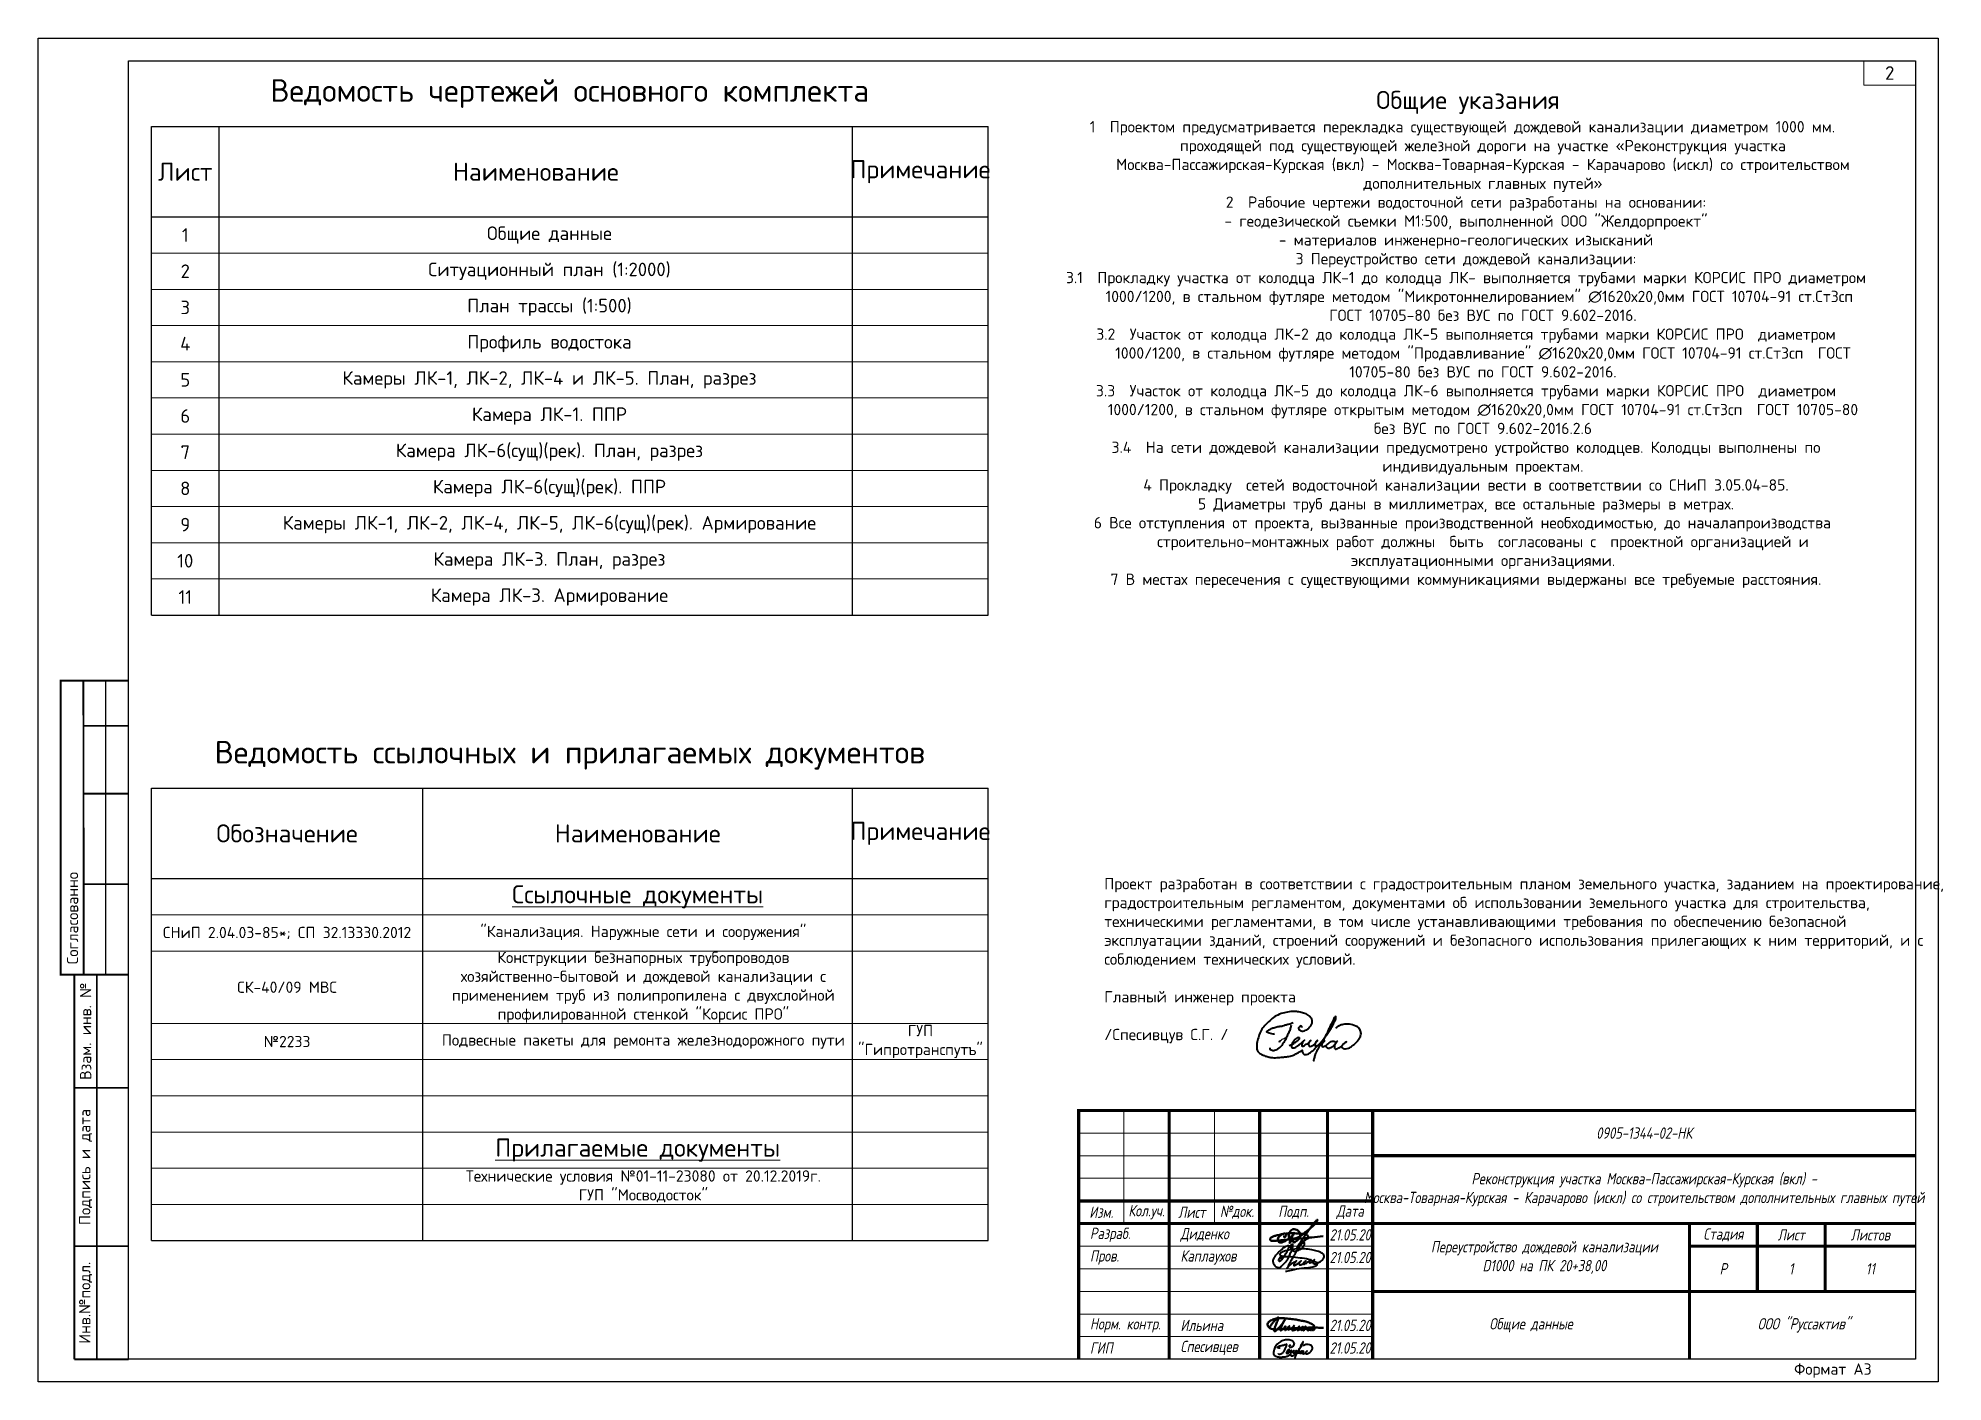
# Model space of a CAD drawing. Header units: millimetres. Extents: x -267 to 154, y 955 to 1252.
import ezdxf

# ---------------------------------------------------------------- set-up
doc = ezdxf.new("R2010")
doc.units = ezdxf.units.MM
doc.header["$LTSCALE"] = 0.5
doc.layers.add('_0', color=7, linetype='Continuous')
doc.layers.add('рамка', color=7, linetype='Continuous', lineweight=0)
doc.styles.add('GOST 3.5', font='isocpeui.ttf', dxfattribs={"width": 0.8, "height": 3.5})
doc.styles.get("Standard").update_dxf_attribs({"font": 'isocpeur.ttf'})

# ---------------------------------------------------------------- blocks, each defined once
blk = doc.blocks.new('A$C280d2ebe')
for p, q in [((-410, 90), (-410, 155)), ((-405, 90), (-405, 155))]:
    blk.add_line(p, q)
at = {"ltscale": 100}
blk.add_lwpolyline([(0, 297), (0, 0), (-420, 0), (-420, 297)], close=True, dxfattribs=at)
at = {"lineweight": 30}
blk.add_lwpolyline([(-5, 292), (-5, 5), (-400, 5), (-400, 292)], close=True, dxfattribs=at)
at = {"layer": '_0', "color": 0, "const_width": 0.4}
for points in [[(-400, 90), (-415, 90), (-415, 155), (-400, 155)], [(-409.89, 90), (-410, 155)], [(-410, 145), (-400, 145)], [(-410, 130), (-400, 130)], [(-410, 110), (-400, 110)], [(-412, 5), (-412, 90)], [(-412, 90), (-400, 90)], [(-407, 5), (-407, 90)], [(-400, 65), (-412, 65)], [(-400, 30), (-412, 30)], [(-400, 5), (-412, 5)]]:
    blk.add_lwpolyline(points, dxfattribs=at)
at = {"layer": 'рамка'}
blk.add_lwpolyline([(-16.47, 286.57), (-5, 286.57), (-5, 292), (-16.47, 292)], close=True, dxfattribs=at)
at = {"layer": 'рамка', "color": 0, "lineweight": 0, "ltscale": 10, "char_height": 2.5, "attachment_point": 5, "rotation": 90, "style": 'GOST 3.5'}
for s, insert, width in [('{\\fISOCPEUR|b0|i0|c204|p34;\\W1;\\C256;Согласованно}', (-412.39, 102.5), 25), ('{\\fISOCPEUR|b0|i0|c204|p34;\\W1;\\C256;Взам. инв. №}', (-409.5, 77.5), 25), ('{\\fISOCPEUR|b0|i0|c204|p34;\\W1;\\C256;Подпись и дата}', (-409.5, 47.5), 35), ('{\\fISOCPEUR|b0|i0|c204|p34;\\W1;\\C256;Инв.№подл.}', (-409.5, 17.5), 25)]:
    blk.add_mtext(s, dxfattribs=dict(at, insert=insert, width=width))
at = {"layer": 'рамка', "color": 0, "lineweight": 0, "ltscale": 10, "insert": (-23.3, 2.5), "char_height": 2.5, "width": 36.6068, "attachment_point": 5, "style": 'GOST 3.5'}
blk.add_mtext('{\\fISOCPEUR|b0|i0|c204|p34;\\W1;\\C256;Формат А3}', dxfattribs=at)
blk = doc.blocks.new('A$C1d0115c7')
at = {"color": 5, "lineweight": 40, "ltscale": 0.5, "true_color": 0x0000ff}
for points in [[(59.9, 44.1), (60.2, 44.7), (59.8, 45.3), (58.9, 46), (57.8, 45.4), (56, 43.9), (55.5, 43.2), (55.5, 42.5), (56.1, 41.3), (57.5, 40.3), (58.9, 39.4), (61.5, 39.1), (65, 40.4), (68.6, 42.7), (71.7, 46.1), (73.6, 49.7), (73.5, 53.4), (70.7, 58.4), (65.5, 61.9), (59.1, 63.9), (52.7, 65), (43, 64.7), (34.7, 63), (26.1, 59.4), (19.1, 54.5), (12.3, 48), (6.9, 41.6), (3.4, 34.3), (1.2, 26.6), (0.3, 22.9), (0.1, 20.6), (0.1, 16.7), (0.6, 13.7), (2.4, 11), (6.3, 8.3), (11.4, 6.1), (16.4, 4.7), (20.9, 4), (29.2, 4.1), (35.6, 4.8), (40.9, 5.3), (47.6, 6.8), (51.9, 8.8), (55.5, 10.7), (58.4, 12.4), (59.9, 13.4), (60.4, 13.8), (60.4, 13.1), (60.6, 11.3), (62.1, 8.8), (64.2, 7.9), (67.9, 8.7), (71.4, 10.8), (75.3, 14), (78.9, 17.8), (86.5, 25.7), (94.5, 36.6), (98.1, 41.8), (101.2, 47.5), (103.6, 52.9), (104.8, 55.6), (104.8, 57), (104.8, 58.4), (103.4, 57.1), (100.9, 52.7), (97.1, 45), (93, 35.6), (86.4, 24.5), (80.6, 14.3), (77.7, 8), (76.2, 3.4), (75.4, 0.3), (75.4, 0), (75.8, 0.1), (76.5, 0.6)], [(23.5, 35.4), (21.7, 35.1), (18.2, 35.9), (15.3, 36.9), (13.8, 37.6), (13.1, 38), (13.7, 38.7), (15.4, 40.1), (19.2, 42.4), (23.9, 44), (29.8, 45.4), (34.3, 46.1), (38, 47.3), (42.4, 48.4), (48.5, 50.6)], [(45.7, 46.9), (44.6, 42.7), (42.9, 37.9), (40.5, 32.8), (38.1, 27.5), (35.2, 23.1), (33.4, 20.2), (30.3, 17.1), (26.7, 14.5), (23.7, 13.3), (21.5, 13.2), (19.3, 13.9), (18, 15.1), (17.8, 16.8)], [(43.3, 19.9), (45.5, 20.9), (49.1, 22.9), (52.5, 25.2), (56.1, 28.1), (56.9, 29.1), (56.9, 30), (56.1, 30.5), (53.9, 30), (51.2, 28.6), (48.7, 25.7), (47.1, 22.5), (46.2, 19.3), (46.6, 17.5), (48.7, 16.9), (51.1, 17.3), (53.1, 18.7), (57, 21.5), (60.7, 24.8), (62.8, 26.5), (63.4, 27.2), (61.6, 25.2), (60.2, 22.9), (59.7, 20.9), (60.6, 19.1), (62.7, 19.5), (64.5, 20.8), (66.9, 22.4), (68.7, 23.4), (69.2, 23.9), (70.4, 25.2), (72, 26.9), (71, 25.9), (69.7, 24.5), (68.9, 22.6), (68.9, 20.7), (69.7, 19.3), (70.9, 18.9), (73.3, 19.6), (75.4, 20.8), (77, 22.1), (78.5, 23.8), (79.6, 25.2), (80.5, 26.4), (80.6, 26.7), (79.2, 25.8), (77.9, 23.8), (77.3, 21.3), (77.8, 19.5), (80.8, 19.9), (84.2, 21.9), (89.8, 25.6), (90.2, 26.2), (90.2, 26.6), (89.4, 26.5), (87.9, 25.2), (86.3, 21.8), (86.4, 19.4), (87.6, 18.5), (90, 19.2), (93.4, 21.2), (96.1, 23.4), (98.8, 25.4), (101.3, 25.7), (103.7, 25.2), (104.8, 23.9), (103.8, 21.9), (101.4, 19.2), (99.2, 17.5), (97.2, 16.5), (96.1, 16.1), (94, 16.6), (91.6, 20)], [(107.1, 26.1), (105.9, 24.7), (103.8, 21.4), (103.2, 19.2), (103.2, 17.3), (103.7, 16), (104.5, 15.2), (106.1, 15.5), (109.2, 16.8), (111.7, 18.5), (113.3, 20), (114.9, 21.8), (116.6, 23.3), (118.4, 24.4), (119, 24.8), (116.4, 23.2), (113.6, 20.5), (113, 19.7), (112.6, 17.9), (114.8, 16.2), (117.9, 15.7), (121.8, 16.6), (126.4, 19.1), (130.5, 22.5), (133.3, 25.4), (136, 28.8), (137.9, 33), (138.4, 36), (137.1, 40.3), (135.8, 42.9), (131.5, 45.9), (123, 48.4), (114.6, 47.9), (109.5, 46.3), (104.5, 43.2)]]:
    blk.add_spline(points, degree=3, dxfattribs=at)

msp = doc.modelspace()

# ---------------------------------------------------------------- linework, layer by layer
at = {"color": 0}
for p, q in [((-242.3, 1232.32), (-57.3, 1232.32)), ((-242.3, 1026.08), (-242.3, 1086.08)), ((-242.3, 1026.08), (-242.3, 1086.08))]:
    msp.add_line(p, q, dxfattribs=at)
at = {"lineweight": 30}
for p, q in [((-242.3, 1232.32), (-57.3, 1232.32)), ((-242.3, 1124.32), (-242.3, 1232.32)), ((-227.3, 1124.32), (-227.3, 1232.32)), ((-87.3, 1124.32), (-87.3, 1232.32)), ((-57.3, 1124.32), (-57.3, 1232.32)), ((-242.3, 1212.32), (-57.3, 1212.32)), ((-242.3, 1124.32), (-57.3, 1124.32)), ((-242.3, 1086.08), (-57.3, 1086.08)), ((-242.3, 986.08), (-242.3, 1086.08)), ((-182.3, 986.08), (-182.3, 1086.08)), ((-87.3, 986.08), (-87.3, 1086.08)), ((-57.3, 986.08), (-57.3, 1086.08)), ((-242.3, 1066.08), (-57.3, 1066.08)), ((-242.3, 986.08), (-57.3, 986.08))]:
    msp.add_line(p, q, dxfattribs=at)
at = {"color": 0, "lineweight": 15}
for p, q in [((-242.3, 1204.32), (-57.3, 1204.32)), ((-242.3, 1196.32), (-57.3, 1196.32)), ((-242.3, 1188.32), (-57.3, 1188.32)), ((-242.3, 1180.32), (-57.3, 1180.32)), ((-242.3, 1172.32), (-57.3, 1172.32)), ((-242.3, 1164.32), (-57.3, 1164.32)), ((-242.3, 1156.32), (-57.3, 1156.32)), ((-242.3, 1148.32), (-57.3, 1148.32)), ((-242.3, 1140.32), (-57.3, 1140.32)), ((-242.3, 1132.32), (-57.3, 1132.32)), ((-242.3, 1058.08), (-57.3, 1058.08)), ((-242.3, 1058.08), (-57.3, 1058.08)), ((-242.3, 1050.08), (-57.3, 1050.08)), ((-242.3, 1050.08), (-57.3, 1050.08)), ((-242.3, 1050.08), (-57.3, 1050.08)), ((-242.3, 1034.08), (-57.3, 1034.08)), ((-242.3, 1026.08), (-57.3, 1026.08)), ((-242.3, 1018.08), (-57.3, 1018.08)), ((-242.3, 1010.08), (-57.3, 1010.08)), ((-242.3, 1002.08), (-57.3, 1002.08)), ((-242.3, 994.08), (-57.3, 994.08))]:
    msp.add_line(p, q, dxfattribs=at)
at = {"color": 0, "lineweight": 18}
for p, q in [((-242.3, 1058.08), (-57.3, 1058.08)), ((-242.3, 1050.08), (-57.3, 1050.08)), ((-242.3, 1002.08), (-57.3, 1002.08))]:
    msp.add_line(p, q, dxfattribs=at)
at = {"color": 5, "lineweight": 30, "true_color": 0x0000ff, "transparency": 33554687}
msp.add_spline([(7.27, 1029.98), (7.05, 1029.99), (6.97, 1029.97), (6.94, 1029.95), (6.98, 1030.02), (7.3, 1030.31), (7.67, 1030.57), (8.06, 1030.78), (8.24, 1030.85), (8.39, 1030.86), (8.47, 1030.86), (8.52, 1030.86), (8.53, 1030.82), (8.52, 1030.77), (8.48, 1030.72), (8.39, 1030.64)], degree=3, dxfattribs=at)
at = {"color": 5, "lineweight": 50, "ltscale": 0.5, "true_color": 0x0000ff}
for points in [[(8.2, 987.22), (8.09, 987.07), (8.08, 986.91), (8.11, 986.81), (8.18, 986.77), (8.25, 986.81), (8.41, 987), (8.51, 987.23), (8.48, 987.5), (8.23, 987.64), (7.73, 987.54), (7.25, 987.24), (6.86, 986.81), (6.7, 986.42), (6.78, 985.94), (6.97, 985.73), (7.25, 985.65), (7.88, 985.8), (8.3, 985.99), (9.12, 986.53), (9.93, 987.23), (9.96, 987.26), (10.06, 987.41), (10.16, 987.62), (10.27, 987.8), (10.27, 987.81), (10.27, 987.82), (10.25, 987.76), (9.87, 987.05), (9.56, 986.22), (9.36, 985.71), (9.35, 985.66), (9.32, 985.6), (9.3, 985.55), (9.4, 985.69), (9.46, 985.75), (9.74, 986.04), (10.05, 986.29), (10.18, 986.4), (10.2, 986.41), (10.16, 986.28), (10.1, 986.06), (10.1, 985.88), (10.15, 985.72), (10.24, 985.67), (10.34, 985.69), (10.72, 985.93), (10.94, 986.11), (11.26, 986.41), (11.51, 986.74), (11.63, 987.15), (11.55, 987.8), (11.17, 988.26), (10.9, 988.47), (10.27, 988.59), (9.98, 988.58), (9.57, 988.3), (9.28, 987.87), (9.15, 987.47), (9.11, 987.01), (9.23, 986.69), (9.44, 986.52), (9.93, 986.48), (10.46, 986.58), (11.27, 986.86), (11.88, 987.19), (12.42, 987.65), (12.88, 988.02), (13.41, 988.42), (14.27, 989.13), (14.57, 989.4), (14.97, 989.84), (15.23, 990.21), (15.43, 990.56), (15.44, 990.59), (15.45, 990.64), (15.44, 990.7), (15.34, 990.64), (15.1, 990.39), (14.62, 989.86), (14.15, 989.24), (13.47, 988.34), (12.84, 987.41), (12.12, 986.37), (11.42, 985.26), (10.92, 984.4), (10.9, 984.35), (10.87, 984.29), (10.94, 984.42), (11.49, 985.12), (12.13, 985.73), (12.73, 986.21), (13.46, 986.7), (13.47, 986.71), (13.46, 986.81), (13.16, 987.33), (12.63, 987.5), (11.13, 987.66), (9.55, 987.71), (8.53, 987.65), (6.54, 987.25), (5.82, 987.06), (5.25, 986.79), (5.03, 986.58), (4.98, 986.32), (5.16, 986.11), (5.49, 986.04), (7.08, 986.13), (8.41, 986.24), (10.64, 986.46), (12.81, 986.64), (14.21, 986.8), (16.69, 987.04)], [(4.91, 966.99), (5.28, 967.55), (5.77, 968.15), (6.3, 968.72), (6.7, 969.08), (6.74, 969.1), (6.81, 969.12), (6.85, 969.07), (6.84, 968.86), (6.6, 968.3), (6.24, 967.41), (6, 966.74), (5.94, 966.49), (5.9, 966.28), (5.91, 966.14), (5.96, 966.04), (6.08, 966.04), (6.15, 966.11), (6.24, 966.17), (6.52, 966.42), (7.05, 966.95), (7.56, 967.53), (8.14, 968.44), (8.17, 968.5), (8.21, 968.55), (7.93, 968.07), (7.52, 967.14), (7.4, 966.81), (7.31, 966.3), (7.33, 966.19), (7.51, 966.27), (7.91, 966.63), (8.34, 967.1), (8.39, 967.16), (8.3, 966.84), (8.25, 966.52), (8.25, 966.33), (8.28, 966.3), (8.39, 966.31), (8.8, 966.7), (9.18, 967.11), (9.22, 967.15), (9.25, 967.19), (9.09, 966.85), (9.01, 966.59), (8.97, 966.43), (8.96, 966.4), (9.1, 966.42), (9.51, 966.61), (9.96, 966.91), (10.13, 967.04), (10.23, 967.19), (10.28, 967.29), (10.07, 966.89), (9.91, 966.56), (9.86, 966.36), (9.92, 966.24), (10.15, 966.26), (10.38, 966.34), (10.49, 966.48), (10.47, 966.66), (10.28, 966.77), (10.08, 966.69), (10.06, 966.45), (10.15, 966.28), (10.51, 966.36), (10.93, 966.6), (11.18, 966.79), (11.41, 967.09), (11.43, 967.13), (11.06, 966.54), (11.03, 966.3), (11.1, 966.24), (11.25, 966.3), (11.43, 966.39), (11.73, 966.58), (11.97, 966.75), (12.13, 966.91), (12.25, 967.08), (12.03, 966.8), (11.91, 966.56), (11.88, 966.42), (11.9, 966.29), (11.93, 966.27), (12.09, 966.34), (12.47, 966.65), (12.73, 966.9), (12.82, 967.06), (12.84, 967.1), (12.56, 966.6), (12.43, 966.22), (12.42, 966.16), (12.47, 966.34), (12.58, 966.42), (12.76, 966.57), (12.97, 966.61), (13.28, 966.75), (13.58, 966.9), (13.63, 966.94), (13.34, 966.65), (13.24, 966.37), (13.25, 966.25), (13.49, 966.28), (13.87, 966.44), (14.14, 966.55), (14.34, 966.64), (14.43, 966.68), (14.49, 966.7), (14.51, 966.82), (14.43, 966.99), (14.22, 966.87), (14.07, 966.6), (13.96, 966.38), (13.97, 966.28), (14.13, 966.29), (14.32, 966.46), (14.45, 966.65), (14.51, 966.72), (14.62, 966.76), (14.58, 966.62), (14.54, 966.43), (14.41, 966.27), (14.8, 966.53), (14.82, 966.75), (14.81, 967.09), (14.47, 967.48), (13.55, 967.96), (12.62, 968.25), (12.22, 968.34), (11.63, 968.42), (10.73, 968.61), (9.46, 968.78), (8.09, 968.91), (6.92, 968.96), (6.08, 968.8), (5.1, 968.41), (4.62, 968.02), (4.42, 967.63), (4.6, 967.01), (5.29, 966.59), (5.82, 966.48), (6.73, 966.48), (8.51, 966.61), (10.78, 966.72), (12.96, 966.82), (15.09, 966.86), (15.38, 966.85), (16.8, 966.79)]]:
    msp.add_spline(points, degree=3, dxfattribs=at)
at = {"color": 5, "lineweight": 40, "ltscale": 0.5, "true_color": 0x0000ff}
msp.add_spline([(7.46, 981.9), (7.6, 982.23), (7.64, 982.47), (7.6, 982.63), (7.36, 982.6), (7.09, 982.24), (6.99, 982.1), (6.86, 981.82), (6.95, 981.57), (7.09, 981.53), (7.37, 981.71), (7.99, 982.55), (8.3, 982.96), (8.59, 983.44), (9.13, 984.49), (9.37, 984.92), (9.62, 985.13), (9.87, 985.32), (9.92, 985.33), (9.96, 985.22), (9.93, 984.66), (9.85, 984.31), (9.63, 983.67), (9.38, 983.13), (9.21, 982.74), (8.89, 982.12), (8.58, 981.61), (8.39, 981.33), (8.05, 980.98), (7.86, 980.77), (7.59, 980.52), (7.26, 980.16), (7.12, 980.08), (6.78, 980.07), (6.34, 980.24), (5.96, 980.64), (5.72, 981.23), (5.63, 981.62), (5.65, 981.8), (5.78, 982.04), (6.01, 982.44), (6.36, 982.96), (6.42, 983.04), (6.76, 983.42), (7.13, 983.76), (7.62, 984.2), (8.04, 984.55), (8.55, 984.85), (8.91, 985.01), (9.21, 984.91), (9.52, 984.54), (9.68, 984.21), (9.88, 983.94), (10.29, 983.76), (10.71, 983.8), (11.32, 983.99), (11.82, 984.25), (12.21, 984.62), (12.34, 984.82), (12.55, 985.15), (12.62, 985.33), (12.6, 985.51), (12.48, 985.67), (12.17, 985.54), (11.79, 985.11), (11.33, 984.51), (10.81, 983.68), (10.55, 983.24), (10.19, 982.69), (9.84, 982.04), (9.39, 981.26), (8.99, 980.41), (8.87, 980.14), (8.8, 980.03), (8.69, 979.96), (9.05, 980.36), (9.85, 981.02), (10.28, 981.31), (10.71, 981.53), (10.85, 981.62), (10.59, 981.34), (10.32, 980.96), (10.2, 980.66), (10.24, 980.57), (10.51, 980.67), (10.78, 980.81), (11.24, 981.13), (11.6, 981.42), (11.73, 981.53), (11.82, 981.6), (11.64, 981.41), (11.43, 981.06), (11.42, 980.82), (11.6, 980.7), (11.92, 980.77), (12.33, 981.05), (12.63, 981.29), (12.88, 981.51), (12.91, 981.55), (12.9, 981.59), (12.79, 981.51), (12.48, 981.22), (12.33, 981.03), (12.36, 980.91), (12.56, 980.91), (13.01, 981.12), (13.38, 981.39), (13.68, 981.6), (13.96, 981.82), (14, 981.86), (14, 981.92), (13.88, 981.83), (13.68, 981.49), (13.66, 981.25), (13.69, 981.15), (13.79, 981.14), (14.19, 981.33), (14.53, 981.57), (14.76, 981.76), (14.79, 981.8), (14.8, 981.83), (14.75, 981.83), (14.65, 981.7), (14.48, 981.42), (14.53, 981.09), (14.74, 980.97), (15.12, 981.04), (15.83, 981.35), (16.36, 981.63), (16.67, 981.96), (16.85, 982.24), (16.9, 982.69), (16.41, 983.34), (15.39, 983.73), (14.18, 984.03), (12.65, 984.26), (10.42, 984.21), (7.78, 983.6), (7.56, 983.5), (7.27, 983.29), (7.13, 982.97), (7.36, 982.78), (8.16, 982.57), (9.53, 982.54), (11.6, 982.3), (13.5, 982), (15.29, 981.29), (15.4, 981.25), (15.41, 981.01), (15.24, 980.59), (14.42, 980.22), (12.49, 979.97), (10.31, 979.65), (8.93, 979.3), (8.35, 979.24)], degree=3, dxfattribs=at)
at = {"layer": 'рамка'}
for p, q in [((-27.33, 1014.85), (-27.33, 989.85)), ((-7.33, 1014.85), (-7.33, 989.85)), ((-37.33, 1009.85), (27.67, 1009.85)), ((-37.33, 1004.85), (27.67, 1004.85)), ((-37.33, 999.85), (27.67, 999.85)), ((-37.33, 984.85), (27.67, 984.85)), ((-37.33, 979.85), (27.67, 979.85)), ((-37.33, 974.85), (27.67, 974.85)), ((-37.33, 969.85), (27.67, 969.85)), ((-37.33, 964.85), (27.67, 964.85))]:
    msp.add_line(p, q, dxfattribs=at)
at = {"layer": 'рамка', "const_width": 0.7, "flags": 128}
for points in [[(147.67, 1014.85), (-37.33, 1014.85), (-37.33, 959.85)], [(-37.33, 1014.85), (147.67, 1014.85)], [(-17.33, 1014.85), (-17.33, 959.85)], [(2.67, 1014.85), (2.67, 959.85)], [(17.67, 1014.85), (17.67, 959.85)], [(27.67, 1014.85), (27.67, 959.85)], [(27.67, 1004.85), (147.67, 1004.85)], [(-37.33, 994.85), (27.67, 994.85)], [(-37.33, 989.85), (147.67, 989.85)], [(97.67, 989.85), (97.67, 959.85)], [(112.67, 974.85), (112.67, 989.85)], [(127.67, 974.85), (127.67, 989.85)], [(97.67, 984.85), (147.67, 984.85)], [(27.67, 974.85), (147.67, 974.85)]]:
    msp.add_lwpolyline(points, dxfattribs=at)

# ---------------------------------------------------------------- block references
at = {"ltscale": 100}
msp.add_blockref('A$C280d2ebe', (152.67, 954.85), dxfattribs=at)
at = {"ltscale": 0.5}
for p, xscale, yscale, zscale in [((2.01, 1025.86), 0.1666666666666667, 0.1666666666666667, 0.1666666666666667), ((5.73, 960.09), 0.0625, 0.0625, 0.0625)]:
    msp.add_blockref('A$C1d0115c7', p, dxfattribs=dict(at, xscale=xscale, yscale=yscale, zscale=zscale))

# ---------------------------------------------------------------- texts
at = {"lineweight": 30, "insert": (-72.3, 1076.08), "char_height": 4, "width": 30, "attachment_point": 5, "style": 'GOST 3.5'}
msp.add_mtext('{\\fISOCPEUR|b1|i0|c204|p34;\\W1;Примечание}', dxfattribs=at)
at = {"layer": '_0', "linetype": 'Continuous', "lineweight": 9, "insert": (-31.67, 1066.22), "char_height": 2.5, "attachment_point": 1}
msp.add_mtext_dynamic_manual_height_columns('Проект разработан в соответствии с градостроительным планом земельного участка, заданием на проектирование, градостроительным регламентом, документами об использовании земельного участка для строительства, техническими регламентами, в том числе устанавливающими требования по обеспечению безопасной эксплуатации зданий, строений сооружений и безопасного использования прилегающих к ним территорий, и с соблюдением технических условий.\\P\\PГлавный инженер проекта                                                                                                                \\P\\P/Спесивцув С.Г. /', width=185.5472, gutter_width=12.5, heights=[52.38], dxfattribs=at)
at = {"layer": 'рамка', "lineweight": 0, "ltscale": 10, "attachment_point": 5, "style": 'GOST 3.5'}
for s, insert, char_height, width in [('{\\fISOCPEUR|b0|i0|c204|p34;\\W1;\\C7;Ведомость чертежей основного комплекта}', (-149.8, 1239.59), 5, 185), ('{\\fISOCPEUR|b0|i0|c204|p34;\\W1;\\C7;Ведомость ссылочных и прилагаемых документов}', (-149.8, 1093.35), 5, 185), ('0905-1344-02-НК', (87.67, 1009.85), 2.5, 120), ('Реконструкция участка Москва-Пассажирская-Курская (вкл) - \\PМосква-Товарная-Курская - Карачарово (искл) со строительством дополнительных главных путей', (87.67, 997.35), 2.5, 120), ('Кол.уч.', (-22.33, 992.35), 2.5, 10), ('№док.', (-2.33, 992.35), 2.5, 10), ('Подп.', (10.17, 992.35), 2.5, 15), ('Дата', (22.67, 992.35), 2.5, 10), ('Изм.', (-32.33, 992.35), 2.5, 10), ('Лист', (-12.33, 992.35), 2.5, 10), ('\\pl5.90625;Переустройство дождевой канализации \\PD1000 на ПК 20+38,00\\P', (62.67, 982.35), 2.5, 70), ('Стадия', (105.17, 987.35), 2.5, 15), ('Лист', (120.17, 987.35), 2.5, 15), ('Листов', (137.67, 987.35), 2.5, 20), ('Р', (105.17, 979.85), 2.5, 15), ('1', (120.17, 979.85), 2.5, 15), ('11', (137.67, 979.85), 2.5, 20), ('Общие данные', (62.67, 967.36), 2.5, 70)]:
    msp.add_mtext(s, dxfattribs=dict(at, insert=insert, char_height=char_height, width=width))
at = {"layer": 'рамка', "color": 7, "lineweight": 0, "ltscale": 10, "transparency": 33554687, "insert": (141.94, 1244.14), "char_height": 3, "width": 11.4664, "attachment_point": 5, "style": 'GOST 3.5'}
msp.add_mtext('{\\fISOCPEUR|b0|i0|c204|p34;\\W1;2}', dxfattribs=at)
at = {"layer": 'рамка', "color": 0, "lineweight": 0, "ltscale": 10, "style": 'GOST 3.5'}
for s, insert, char_height, width, attachment_point in [('\\A1;\\pl2.5;{\\fISOCPEUR|b1|i0|c204|p34;\\H1.6x;\\W1;\\P\\pi5.90625,l0;Общие указания\\fISOCPEUR|b0|i0|c204|p39;\\H0.62499x;\\C256;\\P\\pi-7.5,l12.5,t12.5;\\A0;1 ^IПроектом предусматривается перекладка существующей дождевой канализации диаметром 1000 мм.  проходящей под существующей железной дороги на участке «Реконструкция участка Москва-Пассажирская-Курская (вкл) - Москва-Товарная-Курская - Карачарово (искл) со строительством дополнительных главных путей»\\P2 ^I\\A1;Рабочие чертежи водосточной сети разработаны на основании:\\P-^Iгеодезической съемки М1:500, выполненной ООО "Желдорпроект"\\P-^Iматериалов инженерно-геологических изысканий \\A0;\\P3^IПереустройство сети дождевой канализации:\\P3.1 ^IПрокладку участка от колодца ЛК-1 до колодца ЛК- выполняется трубами марки КОРСИС ПРО диаметром 1000/1200, в стальном футляре методом "Микротоннелированием" \\fISOCPEUR|b0|i0|c0|p39;∅\\fISOCPEUR|b0|i0|c204|p39;1620х20,0мм ГОСТ 10704-91 ст.Ст3сп  ГОСТ 10705-80 без ВУС по ГОСТ 9.602-2016.\\P3.2 ^IУчасток от колодца ЛК-2 до колодца ЛК-5 выполняется трубами марки КОРСИС ПРО  диаметром 1000/1200, в стальном футляре методом "Продавливание" \\fISOCPEUR|b0|i0|c0|p39;∅\\fISOCPEUR|b0|i0|c204|p39;1620х20,0мм ГОСТ 10704-91 ст.Ст3сп  ГОСТ 10705-80 без ВУС по ГОСТ 9.602-2016.\\P3\\fISOCPEUR|b0|i0|c0|p39;.\\fISOCPEUR|b0|i0|c204|p39;3\\fISOCPEUR|b0|i0|c0|p39; \\fISOCPEUR|b0|i0|c204|p39;^IУчасток от колодца ЛК-5 до колодца ЛК-6 выполняется трубами марки КОРСИС ПРО  диаметром 1000/1200, в стальном футляре открытым методом \\fISOCPEUR|b0|i0|c0|p39;∅\\fISOCPEUR|b0|i0|c204|p39;1620х20,0мм ГОСТ 10704-91 ст.Ст3сп  ГОСТ 10705-80 без ВУС по ГОСТ 9.602-2016.2.\\fISOCPEUR|b0|i0|c0|p39;6\\fISOCPEUR|b0|i0|c204|p39; \\P3.4 ^IНа сети дождевой канализации предусмотрено устройство колодцев. Колодцы выполнены по индивидуальным проектам.\\P\\A1;\\fISOCPEUR|b0|i0|c204|p34;\\C0;4^IПрокладку  сетей водосточной канализации вести в соответствии со СНиП 3.05.04-85. \\P5^IДиаметры труб даны в миллиметрах, все остальные размеры в метрах.\\P6^IВсе отступления от проекта, вызванные производственной необходимостью, до началапроизводства  строительно-монтажных работ должны  быть  согласованы с  проектной организацией и эксплуатационными организациями.\\A0;\\P7^IВ местах пересечения с существующими коммуникациями выдержаны все требуемые расстояния. }', (45.78, 1246.85), 2.5, 182.4864, 2), ('{\\fISOCPEUR|b1|i0|c204|p34;\\W1;Лист}', (-234.8, 1222.32), 4, 15, 5), ('{\\fISOCPEUR|b1|i0|c204|p34;\\W1;Наименование }', (-157.3, 1222.32), 4, 140, 5), ('{\\fISOCPEUR|b1|i0|c204|p34;\\H1.33333x;\\W1;Примечание\\H0.75x; }', (-72.3, 1222.32), 3, 30, 5), ('{\\fISOCPEUR|b0|i0|c204|p34;\\W1;1}', (-234.8, 1208.33), 3, 15, 5), ('\\pl6;{\\fISOCPEUR|b0|i0|c204|p34;\\W1;Общие данные}', (-157.3, 1208.32), 3, 140, 5), ('{\\fISOCPEUR|b0|i0|c204|p34;\\W1;2}', (-234.8, 1200.33), 3, 15, 5), ('\\pl6;{\\fISOCPEUR|b0|i0|c204|p34;\\W1;Ситуационный план (1:2000)}', (-157.3, 1200.32), 3, 140, 5), ('{\\fISOCPEUR|b0|i0|c204|p34;\\W1;3}', (-234.8, 1192.33), 3, 15, 5), ('\\pl6;{\\fISOCPEUR|b0|i0|c204|p34;\\W1;План трассы (1:500)}', (-157.3, 1192.32), 3, 140, 5), ('{\\fISOCPEUR|b0|i0|c204|p34;\\W1;4}', (-234.8, 1184.33), 3, 15, 5), ('\\pl6;{\\fISOCPEUR|b0|i0|c204|p39;\\W1;\\C256;Профиль водостока}', (-157.3, 1184.32), 3, 140, 5), ('{\\fISOCPEUR|b0|i0|c204|p34;\\W1;5}', (-234.8, 1176.33), 3, 15, 5), ('\\pl6;{\\fISOCPEUR|b0|i0|c204|p39;\\W1;\\C256;Камеры ЛК-1, ЛК-2, ЛК-4 и ЛК-5. План, разрез}', (-157.3, 1176.32), 3, 140, 5), ('{\\fISOCPEUR|b0|i0|c204|p34;\\W1;6}', (-234.8, 1168.33), 3, 15, 5), ('\\pl6;{\\fISOCPEUR|b0|i0|c204|p39;\\W1;\\C256;Камера ЛК-1. ППР}', (-157.3, 1168.32), 3, 140, 5), ('\\pl6;{\\fISOCPEUR|b0|i0|c204|p39;\\W1;\\C256;Камера ЛК-6(сущ)(рек). План, разрез}', (-157.3, 1160.32), 3, 140, 5), ('{\\fISOCPEUR|b0|i0|c204|p34;\\W1;7}', (-234.8, 1160.33), 3, 15, 5), ('{\\fISOCPEUR|b0|i0|c204|p34;\\W1;8}', (-234.8, 1152.33), 3, 15, 5), ('\\pl6;{\\fISOCPEUR|b0|i0|c204|p39;\\W1;\\C256;Камера ЛК-6(сущ)(рек). ППР}', (-157.3, 1152.32), 3, 140, 5), ('{\\fISOCPEUR|b0|i0|c204|p34;\\W1;9}', (-234.8, 1144.33), 3, 15, 5), ('\\pl6;{\\fISOCPEUR|b0|i0|c204|p39;\\W1;\\C256;Камеры ЛК-1, ЛК-2, ЛК-4, ЛК-5, ЛК-6(сущ)(рек). Армирование}', (-157.3, 1144.32), 3, 140, 5), ('{\\fISOCPEUR|b0|i0|c204|p34;\\W1;10}', (-234.8, 1136.33), 3, 15, 5), ('\\pl6;{\\fISOCPEUR|b0|i0|c204|p39;\\W1;\\C256;Камера ЛК-3. План, разрез}', (-157.3, 1136.32), 3, 140, 5), ('{\\fISOCPEUR|b0|i0|c204|p34;\\W1;11}', (-234.8, 1128.33), 3, 15, 5), ('\\pl6;{\\fISOCPEUR|b0|i0|c204|p39;\\W1;\\C256;Камера ЛК-3. Армирование}', (-157.3, 1128.32), 3, 140, 5), ('{\\fISOCPEUR|b1|i0|c204|p34;\\W1;Обозначение}', (-212.3, 1076.08), 4, 60, 5), ('{\\fISOCPEUR|b1|i0|c204|p34;\\W1;Наименование}', (-134.8, 1076.08), 4, 95, 5), ('{\\fISOCPEUR|b0|i0|c204|p34;\\W1;\\LСсылочные документы}', (-134.8, 1062.08), 4, 95, 5), ('{\\fISOCPEUR|b0|i0|c204|p34;\\W1;СНиП 2.04.03-85*; СП 32.13330.2012}', (-212.3, 1054.08), 2.5, 60, 5), ('\\pl2.5;{\\fISOCPEUR|b0|i0|c204|p34;\\W1;"Канализация. Наружные сети и сооружения"}', (-134.8, 1054.08), 2.5, 95, 5), ('\\pl2.5;{\\fISOCPEUR|b0|i0|c204|p34;\\W1;Конструкции безнапорных трубопроводов хозяйственно-бытовой и дождевой канализации с применением труб из полипропилена с двухслойной профилированной стенкой "Корсис ПРО"}', (-134.8, 1042.08), 2.5, 95, 5), ('{\\fISOCPEUR|b0|i0|c204|p34;\\W1;СК-40/09 МВС}', (-212.3, 1042.08), 2.5, 60, 5), ('\\pl2.5;{\\fISOCPEUR|b0|i0|c204|p34;\\W1;Подвесные пакеты для ремонта железнодорожного пути }', (-134.8, 1030.08), 2.5, 95, 5), ('{\\fISOCPEUR|b0|i0|c204|p34;\\W1;ГУП "Гипротранспутъ"}', (-72.3, 1030.08), 2.5, 30, 5), ('{\\fISOCPEUR|b0|i0|c204|p34;\\W1;№2233 }', (-212.3, 1030.08), 2.5, 60, 5), ('{\\fISOCPEUR|b0|i0|c204|p34;\\W1;\\LПрилагаемые документы}', (-134.8, 1006.08), 4, 95, 5), ('\\pl2.5;{\\fISOCPEUR|b0|i0|c204|p34;\\W1;Технические условия №01-11-23080 от 20.12.2019г. \\PГУП "Мосводосток" }', (-134.8, 998.08), 2.5, 95, 5)]:
    msp.add_mtext(s, dxfattribs=dict(at, insert=insert, char_height=char_height, width=width, attachment_point=attachment_point))
at = {"layer": 'рамка', "lineweight": 0, "ltscale": 10, "transparency": 33554687, "char_height": 2.5, "style": 'GOST 3.5'}
for s, insert, width, attachment_point in [('\\pi2.5;Разраб.', (-37.33, 987.35), 20, 4), ('\\pi2.5;Диденко', (-17.33, 987.35), 20, 4), ('21.05.20', (22.67, 987.35), 10, 5), ('\\pi2.5;Пров.', (-37.33, 982.35), 20, 4), ('\\pi2.5;Каплаухов', (-17.33, 982.35), 20, 4), ('21.05.20', (22.67, 982.35), 10, 5), ('\\pi2.5;Норм. контр.', (-37.33, 967.35), 20, 4), ('\\pi2.5;Ильина', (-17.33, 967.35), 20, 4), ('21.05.20', (22.67, 967.35), 10, 5), ('{\\fISOCPEUR|b0|i0|c204|p39;\\Q15;ООО "Руссактив"}', (122.92, 967.35), 50.4993, 5), ('\\pi2.5;ГИП', (-37.33, 962.35), 20, 4), ('\\pi2.5;Спесивцев', (-17.33, 962.35), 20, 4), ('21.05.20', (22.67, 962.35), 10, 5)]:
    msp.add_mtext(s, dxfattribs=dict(at, insert=insert, width=width, attachment_point=attachment_point))

doc.saveas('drawing.dxf')
